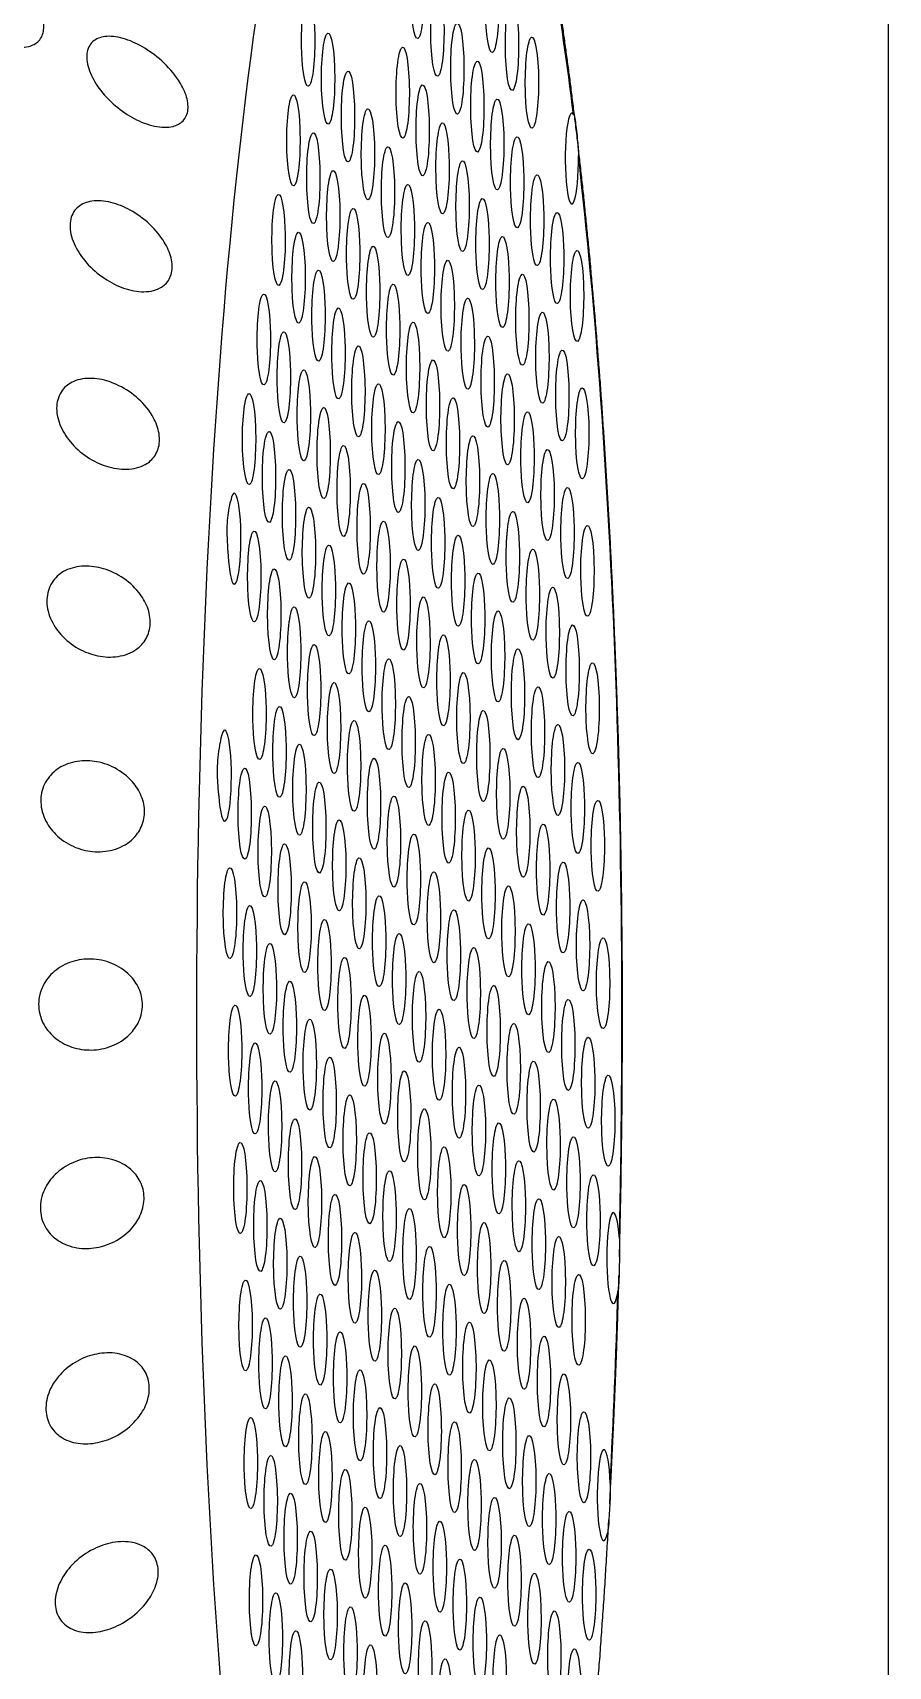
# Model space of a CAD drawing. Extents: x 527 to 611, y 788 to 934.
# Drawn here: x 553.108 to 553.963, y 844.596 to 846.23 of the extents above; entities that cross this region are included whole.
import ezdxf

# ---------------------------------------------------------------- set-up
doc = ezdxf.new("R2010")
doc.units = 0
doc.header["$MEASUREMENT"] = 0
doc.layers.add('1', color=4, linetype='Continuous')
doc.layers.add('DIM', color=3, linetype='Continuous')

# ---------------------------------------------------------------- blocks, each defined once
blk = doc.blocks.new('SUCTION')
at = {"layer": '1'}
blk.add_ellipse((-0.4641, 0.0518), major_axis=(-0.022, 1.427), ratio=0.145722, start_param=2.994561, end_param=6.430217, dxfattribs=at)
at = {"layer": '1', "color": 3}
for centre, major_axis, start_param, end_param in [((-0.5152, 0.7383), (0.0007, -0.0455), 0.253665, 6.53685), ((-0.6443, 0.7265), (0.0007, -0.0455), 0.253665, 6.53685), ((-0.4404, 0.7255), (0.0007, -0.0455), 0.253665, 6.53685), ((-0.5695, 0.7136), (0.0007, -0.0455), 0.253665, 6.53685), ((-0.3656, 0.7126), (0.0007, -0.0455), 0.253665, 6.53685), ((-0.6237, 0.6889), (0.0007, -0.0455), 0.253665, 6.53685), ((-0.4947, 0.7008), (0.0007, -0.0455), 0.253665, 6.53685), ((-0.4199, 0.6879), (0.0007, -0.0455), 0.253665, 6.53685), ((-0.549, 0.6761), (0.0007, -0.0455), 0.253665, 6.53685), ((-0.3451, 0.6751), (0.0007, -0.0455), 0.253665, 6.53685), ((-0.4742, 0.6632), (0.0007, -0.0455), 0.253665, 6.53685), ((-0.6032, 0.6514), (0.0007, -0.0455), 0.253665, 6.53685), ((-0.5284, 0.6385), (0.0007, -0.0455), 0.253665, 6.53685), ((-0.3994, 0.6504), (0.0007, -0.0455), 0.253665, 6.53685), ((-0.3246, 0.6375), (0.0007, -0.0455), 0.253665, 6.53685), ((-0.6575, 0.6267), (0.0007, -0.0455), 0.253665, 6.53685), ((-0.4536, 0.6257), (0.0007, -0.0455), 0.253665, 6.53685), ((-0.5827, 0.6138), (0.0007, -0.0455), 0.253665, 6.53685), ((-0.3789, 0.6128), (0.0007, -0.0455), 0.253665, 6.53685), ((-0.637, 0.5891), (0.0007, -0.0455), 0.253665, 6.53685), ((-0.5079, 0.601), (0.0007, -0.0455), 0.253665, 6.53685), ((-0.4331, 0.5881), (0.0007, -0.0455), 0.253665, 6.53685), ((-0.5622, 0.5763), (0.0007, -0.0455), 0.253665, 6.53685), ((-0.3583, 0.5753), (0.0007, -0.0455), 0.253665, 6.53685), ((-0.4874, 0.5634), (0.0007, -0.0455), 0.253665, 6.53685), ((-0.6164, 0.5516), (0.0007, -0.0455), 0.253665, 6.53685), ((-0.5416, 0.5387), (0.0007, -0.0455), 0.253665, 6.53685), ((-0.4126, 0.5506), (0.0007, -0.0455), 0.253665, 6.53685), ((-0.6707, 0.5269), (0.0007, -0.0455), 4.977964, 10.008312), ((-0.4669, 0.5259), (0.0007, -0.0455), 0.253665, 6.53685), ((-0.3378, 0.5377), (0.0007, -0.0455), 0.253665, 6.53685), ((-0.5959, 0.514), (0.0007, -0.0455), 0.253665, 6.53685), ((-0.3921, 0.513), (0.0007, -0.0455), 0.253665, 6.53685), ((-0.6502, 0.4893), (0.0007, -0.0455), 0.253665, 6.53685), ((-0.5211, 0.5012), (0.0007, -0.0455), 0.253665, 6.53685), ((-0.3173, 0.5002), (0.0007, -0.0455), 0.253665, 6.53685), ((-0.5754, 0.4765), (0.0007, -0.0455), 0.253665, 6.53685), ((-0.4463, 0.4883), (0.0007, -0.0455), 0.253665, 6.53685), ((-0.3715, 0.4755), (0.0007, -0.0455), 0.253665, 6.53685), ((-0.4786, 0.0515), (-0.0215, 1.3915), 1.229121, 1.372604), ((-0.5006, 0.4636), (0.0007, -0.0455), 0.253665, 6.53685), ((-0.6296, 0.4518), (0.0007, -0.0455), 0.253665, 6.53685), ((-0.4258, 0.4508), (0.0007, -0.0455), 0.253665, 6.53685), ((-0.5549, 0.4389), (0.0007, -0.0455), 0.253665, 6.53685), ((-0.4801, 0.4261), (0.0007, -0.0455), 0.253665, 6.53685), ((-0.351, 0.4379), (0.0007, -0.0455), 0.253665, 6.53685), ((-0.6091, 0.4142), (0.0007, -0.0455), 0.253665, 6.53685), ((-0.4053, 0.4132), (0.0007, -0.0455), 0.253665, 6.53685), ((-0.5343, 0.4014), (0.0007, -0.0455), 0.253665, 6.53685), ((-0.3305, 0.4003), (0.0007, -0.0455), 0.253665, 6.53685), ((-0.5886, 0.3767), (0.0007, -0.0455), 0.253665, 6.53685), ((-0.4595, 0.3885), (0.0007, -0.0455), 0.253665, 6.53685), ((-0.3848, 0.3757), (0.0007, -0.0455), 0.253665, 6.53685), ((-0.5138, 0.3638), (0.0007, -0.0455), 0.253665, 6.53685), ((-0.31, 0.3628), (0.0007, -0.0455), 0.253665, 6.53685), ((-0.6428, 0.352), (0.0007, -0.0455), 0.253665, 6.53685), ((-0.439, 0.351), (0.0007, -0.0455), 0.253665, 6.53685), ((-0.5681, 0.3391), (0.0007, -0.0455), 0.253665, 6.53685), ((-0.4933, 0.3263), (0.0007, -0.0455), 0.253665, 6.53685), ((-0.3642, 0.3381), (0.0007, -0.0455), 0.253665, 6.53685), ((-0.6223, 0.3144), (0.0007, -0.0455), 0.253665, 6.53685), ((-0.4185, 0.3134), (0.0007, -0.0455), 0.253665, 6.53685), ((-0.5475, 0.3016), (0.0007, -0.0455), 0.253665, 6.53685), ((-0.3437, 0.3005), (0.0007, -0.0455), 0.253665, 6.53685), ((-0.6766, 0.2897), (0.0007, -0.0455), 5.159783, 10.190131), ((-0.6018, 0.2769), (0.0007, -0.0455), 0.253665, 6.53685), ((-0.4727, 0.2887), (0.0007, -0.0455), 0.253665, 6.53685), ((-0.527, 0.264), (0.0007, -0.0455), 0.253665, 6.53685), ((-0.398, 0.2758), (0.0007, -0.0455), 0.253665, 6.53685), ((-0.3232, 0.263), (0.0007, -0.0455), 0.253665, 6.53685), ((-0.6561, 0.2522), (0.0007, -0.0455), 0.253665, 6.53685), ((-0.4522, 0.2512), (0.0007, -0.0455), 0.253665, 6.53685), ((-0.5813, 0.2393), (0.0007, -0.0455), 0.253665, 6.53685), ((-0.3774, 0.2383), (0.0007, -0.0455), 0.253665, 6.53685), ((-0.4786, 0.0515), (-0.0215, 1.3915), 1.410939, 2.237983), ((-0.6355, 0.2146), (0.0007, -0.0455), 0.253665, 6.53685), ((-0.5065, 0.2265), (0.0007, -0.0455), 0.253665, 6.53685), ((-0.4317, 0.2136), (0.0007, -0.0455), 0.253665, 6.53685), ((-0.3026, 0.2254), (0.0007, -0.0455), 0.253665, 6.53685), ((-0.5607, 0.2018), (0.0007, -0.0455), 0.253665, 6.53685), ((-0.3569, 0.2007), (0.0007, -0.0455), 0.253665, 6.53685), ((-0.486, 0.1889), (0.0007, -0.0455), 0.253665, 6.53685), ((-0.615, 0.1771), (0.0007, -0.0455), 0.253665, 6.53685), ((-0.5402, 0.1642), (0.0007, -0.0455), 0.253665, 6.53685), ((-0.4112, 0.176), (0.0007, -0.0455), 0.253665, 6.53685), ((-0.3364, 0.1632), (0.0007, -0.0455), 0.253665, 6.53685), ((-0.6693, 0.1524), (0.0007, -0.0455), 0.253665, 6.53685), ((-0.4654, 0.1513), (0.0007, -0.0455), 0.253665, 6.53685), ((-0.5945, 0.1395), (0.0007, -0.0455), 0.253665, 6.53685), ((-0.3906, 0.1385), (0.0007, -0.0455), 0.253665, 6.53685), ((-0.6487, 0.1148), (0.0007, -0.0455), 0.253665, 6.53685), ((-0.5197, 0.1267), (0.0007, -0.0455), 0.253665, 6.53685), ((-0.4449, 0.1138), (0.0007, -0.0455), 0.253665, 6.53685), ((-0.3159, 0.1256), (0.0007, -0.0455), 0.253665, 6.53685), ((-0.574, 0.102), (0.0007, -0.0455), 0.253665, 6.53685), ((-0.3701, 0.1009), (0.0007, -0.0455), 0.253665, 6.53685), ((-0.4992, 0.0891), (0.0007, -0.0455), 0.253665, 6.53685), ((-0.2953, 0.0881), (0.0007, -0.0455), 0.253665, 6.53685), ((-0.6282, 0.0773), (0.0007, -0.0455), 0.253665, 6.53685), ((-0.5534, 0.0644), (0.0007, -0.0455), 0.253665, 6.53685), ((-0.4244, 0.0762), (0.0007, -0.0455), 0.253665, 6.53685), ((-0.4786, 0.0515), (0.0007, -0.0455), 0.253665, 6.53685), ((-0.3496, 0.0634), (0.0007, -0.0455), 0.253665, 6.53685), ((-0.6077, 0.0397), (0.0007, -0.0455), 0.253665, 6.53685), ((-0.4039, 0.0387), (0.0007, -0.0455), 0.253665, 6.53685), ((-0.662, 0.015), (0.0007, -0.0455), 0.253665, 6.53685), ((-0.5329, 0.0268), (0.0007, -0.0455), 0.253665, 6.53685), ((-0.3291, 0.0258), (0.0007, -0.0455), 0.253665, 6.53685), ((-0.5872, 0.0022), (0.0007, -0.0455), 0.253665, 6.53685), ((-0.4581, 0.014), (0.0007, -0.0455), 0.253665, 6.53685), ((-0.3833, 0.0011), (0.0007, -0.0455), 0.253665, 6.53685), ((-0.5124, -0.0107), (0.0007, -0.0455), 0.253665, 6.53685), ((-0.3085, -0.0117), (0.0007, -0.0455), 0.253665, 6.53685), ((-0.6414, -0.0225), (0.0007, -0.0455), 0.253665, 6.53685), ((-0.4376, -0.0236), (0.0007, -0.0455), 0.253665, 6.53685), ((-0.5666, -0.0354), (0.0007, -0.0455), 0.253665, 6.53685), ((-0.4919, -0.0483), (0.0007, -0.0455), 0.253665, 6.53685), ((-0.3628, -0.0364), (0.0007, -0.0455), 0.253665, 6.53685), ((-0.288, -0.0493), (0.0007, -0.0455), 0.253665, 6.53685), ((-0.6209, -0.0601), (0.0007, -0.0455), 0.253665, 6.53685), ((-0.4171, -0.0611), (0.0007, -0.0455), 0.253665, 6.53685), ((-0.5461, -0.073), (0.0007, -0.0455), 0.253665, 6.53685), ((-0.3423, -0.074), (0.0007, -0.0455), 0.253665, 6.53685), ((-0.6004, -0.0977), (0.0007, -0.0455), 0.253665, 6.53685), ((-0.4713, -0.0858), (0.0007, -0.0455), 0.253665, 6.53685), ((-0.3965, -0.0987), (0.0007, -0.0455), 0.253665, 6.53685), ((-0.5256, -0.1105), (0.0007, -0.0455), 0.253665, 6.53685), ((-0.3218, -0.1115), (0.0007, -0.0455), 0.253665, 6.53685), ((-0.6546, -0.1223), (0.0007, -0.0455), 0.253665, 6.53685), ((-0.4508, -0.1234), (0.0007, -0.0455), 0.253665, 6.53685), ((-0.5799, -0.1352), (0.0007, -0.0455), 0.253665, 6.53685), ((-0.5051, -0.1481), (0.0007, -0.0455), 0.253665, 6.53685), ((-0.376, -0.1362), (0.0007, -0.0455), 0.253665, 6.53685), ((-0.6341, -0.1599), (0.0007, -0.0455), 0.253665, 6.53685), ((-0.4303, -0.1609), (0.0007, -0.0455), 0.253665, 6.53685), ((-0.3012, -0.1491), (0.0007, -0.0455), 0.253665, 6.53685), ((-0.5593, -0.1728), (0.0007, -0.0455), 0.253665, 6.53685), ((-0.3555, -0.1738), (0.0007, -0.0455), 0.253665, 6.53685), ((-0.4845, -0.1856), (0.0007, -0.0455), 0.253665, 6.53685), ((-0.2807, -0.1866), (0.0007, -0.0455), 2.01819, 7.048538), ((-0.6136, -0.1975), (0.0007, -0.0455), 0.253665, 6.53685), ((-0.5388, -0.2103), (0.0007, -0.0455), 0.253665, 6.53685), ((-0.4098, -0.1985), (0.0007, -0.0455), 0.253665, 6.53685), ((-0.335, -0.2113), (0.0007, -0.0455), 0.253665, 6.53685), ((-0.464, -0.2232), (0.0007, -0.0455), 0.253665, 6.53685), ((-0.5931, -0.235), (0.0007, -0.0455), 0.253665, 6.53685), ((-0.3892, -0.236), (0.0007, -0.0455), 0.253665, 6.53685), ((-0.6473, -0.2597), (0.0007, -0.0455), 0.253665, 6.53685), ((-0.5183, -0.2479), (0.0007, -0.0455), 0.253665, 6.53685), ((-0.4435, -0.2607), (0.0007, -0.0455), 0.253665, 6.53685), ((-0.3144, -0.2489), (0.0007, -0.0455), 0.253665, 6.53685), ((-0.5725, -0.2726), (0.0007, -0.0455), 0.253665, 6.53685), ((-0.3687, -0.2736), (0.0007, -0.0455), 0.253665, 6.53685), ((-0.4978, -0.2854), (0.0007, -0.0455), 0.253665, 6.53685), ((-0.6268, -0.2973), (0.0007, -0.0455), 0.253665, 6.53685), ((-0.552, -0.3101), (0.0007, -0.0455), 0.253665, 6.53685), ((-0.423, -0.2983), (0.0007, -0.0455), 0.253665, 6.53685), ((-0.3482, -0.3111), (0.0007, -0.0455), 0.253665, 6.53685), ((-0.4772, -0.323), (0.0007, -0.0455), 0.253665, 6.53685), ((-0.6063, -0.3348), (0.0007, -0.0455), 0.253665, 6.53685), ((-0.4024, -0.3358), (0.0007, -0.0455), 0.253665, 6.53685), ((-0.5315, -0.3477), (0.0007, -0.0455), 0.253665, 6.53685), ((-0.4567, -0.3605), (0.0007, -0.0455), 0.253665, 6.53685), ((-0.3277, -0.3487), (0.0007, -0.0455), 0.253665, 6.53685), ((-0.5858, -0.3724), (0.0007, -0.0455), 0.253665, 6.53685), ((-0.3819, -0.3734), (0.0007, -0.0455), 0.253665, 6.53685), ((-0.511, -0.3852), (0.0007, -0.0455), 0.253665, 6.53685), ((-0.3071, -0.3863), (0.0007, -0.0455), 0.253665, 6.53685), ((-0.64, -0.3971), (0.0007, -0.0455), 0.253665, 6.53685), ((-0.4362, -0.3981), (0.0007, -0.0455), 0.253665, 6.53685), ((-0.5652, -0.4099), (0.0007, -0.0455), 0.253665, 6.53685), ((-0.4904, -0.4228), (0.0007, -0.0455), 0.253665, 6.53685), ((-0.3614, -0.4109), (0.0007, -0.0455), 0.253665, 6.53685), ((-0.6195, -0.4346), (0.0007, -0.0455), 0.253665, 6.53685), ((-0.4157, -0.4356), (0.0007, -0.0455), 0.253665, 6.53685), ((-0.2866, -0.4238), (0.0007, -0.0455), 1.836372, 6.86672), ((-0.5447, -0.4475), (0.0007, -0.0455), 0.253665, 6.53685), ((-0.3409, -0.4485), (0.0007, -0.0455), 0.253665, 6.53685), ((-0.599, -0.4722), (0.0007, -0.0455), 0.253665, 6.53685), ((-0.4699, -0.4603), (0.0007, -0.0455), 0.253665, 6.53685), ((-0.3951, -0.4732), (0.0007, -0.0455), 0.253665, 6.53685), ((-0.5242, -0.485), (0.0007, -0.0455), 0.253665, 6.53685), ((-0.3203, -0.4861), (0.0007, -0.0455), 0.253665, 6.53685), ((-0.4494, -0.4979), (0.0007, -0.0455), 0.253665, 6.53685), ((-0.5784, -0.5097), (0.0007, -0.0455), 0.253665, 6.53685), ((-0.5037, -0.5226), (0.0007, -0.0455), 0.253665, 6.53685), ((-0.3746, -0.5108), (0.0007, -0.0455), 0.253665, 6.53685), ((-0.2998, -0.5236), (0.0007, -0.0455), 0.253665, 6.53685), ((-0.6327, -0.5344), (0.0007, -0.0455), 0.253665, 6.53685), ((-0.4289, -0.5355), (0.0007, -0.0455), 0.253665, 6.53685), ((-0.5579, -0.5473), (0.0007, -0.0455), 0.253665, 6.53685), ((-0.3541, -0.5483), (0.0007, -0.0455), 0.253665, 6.53685), ((-0.6122, -0.572), (0.0007, -0.0455), 0.253665, 6.53685), ((-0.4831, -0.5601), (0.0007, -0.0455), 0.253665, 6.53685), ((-0.4083, -0.573), (0.0007, -0.0455), 0.253665, 6.53685), ((-0.5374, -0.5848), (0.0007, -0.0455), 0.253665, 6.53685), ((-0.3336, -0.5859), (0.0007, -0.0455), 0.253665, 6.53685), ((-0.4626, -0.5977), (0.0007, -0.0455), 0.253665, 6.53685), ((-0.5917, -0.6095), (0.0007, -0.0455), 0.253665, 6.53685), ((-0.3878, -0.6106), (0.0007, -0.0455), 0.253665, 6.53685), ((-0.5169, -0.6224), (0.0007, -0.0455), 0.253665, 6.53685), ((-0.4421, -0.6353), (0.0007, -0.0455), 0.253665, 6.53685), ((-0.313, -0.6234), (0.0007, -0.0455), 0.253665, 6.53685), ((-0.5711, -0.6471), (0.0007, -0.0455), 0.253665, 6.53685), ((-0.3673, -0.6481), (0.0007, -0.0455), 0.253665, 6.53685), ((-0.4963, -0.66), (0.0007, -0.0455), 0.253665, 6.53685), ((-0.6254, -0.6718), (0.0007, -0.0455), 0.253665, 6.53685), ((-0.5506, -0.6846), (0.0007, -0.0455), 0.253665, 6.53685), ((-0.4216, -0.6728), (0.0007, -0.0455), 0.253665, 6.53685), ((-0.3468, -0.6857), (0.0007, -0.0455), 0.253665, 6.53685), ((-0.4758, -0.6975), (0.0007, -0.0455), 0.253665, 6.53685), ((-0.6049, -0.7093), (0.0007, -0.0455), 0.253665, 6.53685), ((-0.401, -0.7104), (0.0007, -0.0455), 0.253665, 6.53685), ((-0.5301, -0.7222), (0.0007, -0.0455), 0.253665, 6.53685), ((-0.4553, -0.7351), (0.0007, -0.0455), 0.253665, 6.53685), ((-0.3262, -0.7232), (0.0007, -0.0455), 0.253665, 6.53685), ((-0.5843, -0.7469), (0.0007, -0.0455), 0.253665, 6.53685), ((-0.3805, -0.7479), (0.0007, -0.0455), 0.253665, 6.53685), ((-0.5096, -0.7598), (0.0007, -0.0455), 0.253665, 6.53685), ((-0.5638, -0.7845), (0.0007, -0.0455), 0.253665, 6.53685), ((-0.4348, -0.7726), (0.0007, -0.0455), 0.253665, 6.53685), ((-0.36, -0.7855), (0.0007, -0.0455), 0.253665, 6.53685), ((-0.489, -0.7973), (0.0007, -0.0455), 0.253665, 6.53685), ((-0.6181, -0.8091), (0.0007, -0.0455), 6.025162, 11.05551), ((-0.4142, -0.8102), (0.0007, -0.0455), 0.253665, 6.53685), ((-0.5433, -0.822), (0.0007, -0.0455), 0.253665, 6.53685), ((-0.3395, -0.823), (0.0007, -0.0455), 0.253665, 6.53685), ((-0.4685, -0.8349), (0.0007, -0.0455), 0.253665, 6.53685), ((-0.3937, -0.8477), (0.0007, -0.0455), 0.253665, 6.53685), ((-0.5228, -0.8596), (0.0007, -0.0455), 0.253665, 6.53685), ((-0.448, -0.8724), (0.0007, -0.0455), 0.253665, 6.53685), ((-0.577, -0.8843), (0.0007, -0.0455), 0.253665, 6.53685), ((-0.5022, -0.8971), (0.0007, -0.0455), 0.253665, 6.53685), ((-0.3732, -0.8853), (0.0007, -0.0455), 0.253665, 6.53685), ((-0.4786, 0.0515), (-0.0215, 1.3915), 2.276318, 2.419801), ((-0.5565, -0.9218), (0.0007, -0.0455), 0.253665, 6.53685), ((-0.3527, -0.9228), (0.0007, -0.0455), 0.253665, 6.53685), ((-0.4817, -0.9347), (0.0007, -0.0455), 0.253665, 6.53685), ((-0.536, -0.9594), (0.0007, -0.0455), 0.253665, 6.53685), ((-0.4612, -0.9722), (0.0007, -0.0455), 0.253665, 6.53685)]:
    blk.add_ellipse(centre, major_axis=major_axis, ratio=0.145722, start_param=start_param, end_param=end_param, dxfattribs=at)
at = {"layer": '1'}
for points in [[(-0.5163, 1.4629), (-0.5315, 1.4441), (-0.5446, 1.4227), (-0.5564, 1.3987), (-0.5673, 1.3717), (-0.5776, 1.3416), (-0.5874, 1.3084), (-0.5967, 1.272), (-0.6056, 1.2324), (-0.6141, 1.1898), (-0.6221, 1.1442), (-0.6297, 1.0957), (-0.6368, 1.0443), (-0.6435, 0.9903), (-0.6497, 0.9337), (-0.6554, 0.8747), (-0.6606, 0.8135), (-0.6653, 0.7502), (-0.6695, 0.685), (-0.6731, 0.6181), (-0.6762, 0.5496)], [(-0.6767, 0.5355), (-0.6783, 0.4907), (-0.6797, 0.4454), (-0.6809, 0.3996), (-0.6818, 0.3534), (-0.6824, 0.3069)], [(-0.6826, 0.2881), (-0.6831, 0.2145), (-0.6829, 0.1403), (-0.6822, 0.066), (-0.6809, -0.0084), (-0.679, -0.0826), (-0.6766, -0.1565), (-0.6736, -0.2298), (-0.67, -0.3023), (-0.6659, -0.3738), (-0.6613, -0.4441), (-0.6561, -0.513), (-0.6505, -0.5804), (-0.6443, -0.646), (-0.6377, -0.7097), (-0.6306, -0.7713), (-0.6231, -0.8306), (-0.6151, -0.8875), (-0.6068, -0.9418), (-0.598, -0.9934), (-0.5889, -1.0422), (-0.5794, -1.088), (-0.5696, -1.1307), (-0.5595, -1.1704), (-0.549, -1.2068), (-0.5381, -1.24), (-0.5268, -1.27), (-0.515, -1.2969), (-0.5024, -1.3208), (-0.4886, -1.3418), (-0.4728, -1.3603)]]:
    blk.add_open_spline(points, degree=1, dxfattribs=at)
at = {"layer": '1', "color": 3}
for points, knots in [([(-0.1792, 0.6681), (-0.1731, 0.6704), (-0.1663, 0.672), (-0.1532, 0.6725), (-0.1469, 0.6715), (-0.1371, 0.6673), (-0.1329, 0.6642), (-0.1281, 0.6579), (-0.1268, 0.6555), (-0.1249, 0.6502), (-0.1243, 0.6474), (-0.1239, 0.6414), (-0.124, 0.6383), (-0.1251, 0.632), (-0.126, 0.6288), (-0.1295, 0.6195), (-0.1331, 0.6136), (-0.1418, 0.6028), (-0.1476, 0.5975), (-0.1601, 0.589), (-0.1668, 0.5859), (-0.1794, 0.5818), (-0.1865, 0.5806), (-0.2001, 0.581), (-0.2066, 0.5826), (-0.2156, 0.5878), (-0.2192, 0.5908), (-0.2244, 0.5987), (-0.226, 0.6035), (-0.2268, 0.6138), (-0.2259, 0.6195), (-0.2221, 0.6304), (-0.2192, 0.6357), (-0.2113, 0.6466), (-0.2054, 0.6525), (-0.1926, 0.6621), (-0.1857, 0.6657), (-0.1792, 0.6681)], [0, 0, 0, 0, 0.023389, 0.023389, 0.0467779, 0.0467779, 0.0659746, 0.0659746, 0.0755729, 0.0755729, 0.0851712, 0.0851712, 0.0947696, 0.0947696, 0.1043679, 0.1043679, 0.1235645, 0.1235645, 0.1469535, 0.1469535, 0.1703425, 0.1703425, 0.1947513, 0.1947513, 0.2191601, 0.2191601, 0.2357472, 0.2357472, 0.2523342, 0.2523342, 0.2689213, 0.2689213, 0.2855084, 0.2855084, 0.3099172, 0.3099172, 0.334326, 0.334326, 0.334326, 0.334326]), ([(-0.6769, 0.5149), (-0.677, 0.5166), (-0.677, 0.5185), (-0.6771, 0.5248), (-0.677, 0.5294), (-0.6766, 0.5377), (-0.6765, 0.5414), (-0.6762, 0.5485), (-0.6761, 0.5519), (-0.6757, 0.5588), (-0.6755, 0.5621), (-0.6749, 0.5648)], [-0.10333581, -0.10333581, -0.10333581, -0.10333581, -0.09774084, -0.09774084, -0.08402044, -0.08402044, -0.07264257, -0.07264257, -0.06085918, -0.06085918, -0.04630941, -0.04630941, -0.04630941, -0.04630941]), ([(-0.1664, 0.4815), (-0.1602, 0.4832), (-0.1534, 0.4839), (-0.1403, 0.4829), (-0.134, 0.4811), (-0.1244, 0.4755), (-0.1201, 0.4718), (-0.1155, 0.4646), (-0.1143, 0.4619), (-0.1125, 0.4562), (-0.1119, 0.4532), (-0.1116, 0.447), (-0.1118, 0.4438), (-0.1129, 0.4374), (-0.1139, 0.4342), (-0.1176, 0.425), (-0.1214, 0.4194), (-0.1302, 0.4093), (-0.1361, 0.4045), (-0.1488, 0.3973), (-0.1555, 0.3949), (-0.1683, 0.3922), (-0.1754, 0.3918), (-0.1889, 0.3939), (-0.1954, 0.3963), (-0.2044, 0.4028), (-0.2078, 0.4063), (-0.2129, 0.4151), (-0.2144, 0.4203), (-0.215, 0.431), (-0.2141, 0.4368), (-0.2101, 0.4477), (-0.207, 0.4528), (-0.199, 0.4632), (-0.1929, 0.4686), (-0.1799, 0.4769), (-0.1729, 0.4798), (-0.1664, 0.4815)], [0, 0, 0, 0, 0.023389, 0.023389, 0.0467779, 0.0467779, 0.0659746, 0.0659746, 0.0755729, 0.0755729, 0.0851712, 0.0851712, 0.0947696, 0.0947696, 0.1043679, 0.1043679, 0.1235645, 0.1235645, 0.1469535, 0.1469535, 0.1703425, 0.1703425, 0.1947513, 0.1947513, 0.2191601, 0.2191601, 0.2357472, 0.2357472, 0.2523342, 0.2523342, 0.2689213, 0.2689213, 0.2855084, 0.2855084, 0.3099172, 0.3099172, 0.334326, 0.334326, 0.334326, 0.334326]), ([(-0.6823, 0.27), (-0.6823, 0.271), (-0.6824, 0.2721), (-0.6827, 0.2777), (-0.6827, 0.2824), (-0.6826, 0.2913), (-0.6826, 0.2953), (-0.6825, 0.3033), (-0.6825, 0.3072), (-0.6823, 0.3151), (-0.6821, 0.3191), (-0.6817, 0.3225)], [-0.10333223, -0.10333223, -0.10333223, -0.10333223, -0.09981809, -0.09981809, -0.08531374, -0.08531374, -0.07331614, -0.07331614, -0.06095866, -0.06095866, -0.0463084, -0.0463084, -0.0463084, -0.0463084]), ([(-0.1572, 0.2876), (-0.1509, 0.2886), (-0.1441, 0.2885), (-0.131, 0.2859), (-0.1248, 0.2833), (-0.1152, 0.2764), (-0.111, 0.2721), (-0.1066, 0.2643), (-0.1053, 0.2614), (-0.1036, 0.2554), (-0.1032, 0.2522), (-0.1029, 0.2459), (-0.1032, 0.2426), (-0.1045, 0.2363), (-0.1055, 0.2331), (-0.1094, 0.2242), (-0.1133, 0.2189), (-0.1223, 0.2097), (-0.1283, 0.2056), (-0.1411, 0.1997), (-0.1479, 0.198), (-0.1607, 0.1968), (-0.1678, 0.1972), (-0.1814, 0.2009), (-0.1878, 0.2042), (-0.1966, 0.2117), (-0.2, 0.2158), (-0.2049, 0.2253), (-0.2064, 0.2308), (-0.2067, 0.2418), (-0.2057, 0.2476), (-0.2015, 0.2582), (-0.1983, 0.2631), (-0.1901, 0.2727), (-0.1839, 0.2775), (-0.1707, 0.2845), (-0.1637, 0.2867), (-0.1572, 0.2876)], [0, 0, 0, 0, 0.023389, 0.023389, 0.0467779, 0.0467779, 0.0659746, 0.0659746, 0.0755729, 0.0755729, 0.0851712, 0.0851712, 0.0947696, 0.0947696, 0.1043679, 0.1043679, 0.1235645, 0.1235645, 0.1469535, 0.1469535, 0.1703425, 0.1703425, 0.1947513, 0.1947513, 0.2191601, 0.2191601, 0.2357472, 0.2357472, 0.2523342, 0.2523342, 0.2689213, 0.2689213, 0.2855084, 0.2855084, 0.3099172, 0.3099172, 0.334326, 0.334326, 0.334326, 0.334326]), ([(-0.1516, 0.0897), (-0.1453, 0.0899), (-0.1385, 0.0891), (-0.1255, 0.085), (-0.1192, 0.0816), (-0.1098, 0.0736), (-0.1057, 0.0688), (-0.1014, 0.0604), (-0.1002, 0.0573), (-0.0987, 0.0511), (-0.0982, 0.0479), (-0.0981, 0.0415), (-0.0985, 0.0383), (-0.0999, 0.032), (-0.101, 0.029), (-0.105, 0.0204), (-0.109, 0.0156), (-0.1182, 0.0074), (-0.1243, 0.004), (-0.1372, -0.0004), (-0.144, -0.0013), (-0.1569, -0.0011), (-0.164, 0.0001), (-0.1774, 0.0054), (-0.1838, 0.0094), (-0.1925, 0.018), (-0.1958, 0.0225), (-0.2006, 0.0326), (-0.2019, 0.0383), (-0.202, 0.0493), (-0.2009, 0.0551), (-0.1965, 0.0653), (-0.1932, 0.0698), (-0.1848, 0.0785), (-0.1785, 0.0826), (-0.1652, 0.0881), (-0.1581, 0.0895), (-0.1516, 0.0897)], [0, 0, 0, 0, 0.023389, 0.023389, 0.0467779, 0.0467779, 0.0659746, 0.0659746, 0.0755729, 0.0755729, 0.0851712, 0.0851712, 0.0947696, 0.0947696, 0.1043679, 0.1043679, 0.1235645, 0.1235645, 0.1469535, 0.1469535, 0.1703425, 0.1703425, 0.1947513, 0.1947513, 0.2191601, 0.2191601, 0.2357472, 0.2357472, 0.2523342, 0.2523342, 0.2689213, 0.2689213, 0.2855084, 0.2855084, 0.3099172, 0.3099172, 0.334326, 0.334326, 0.334326, 0.334326]), ([(-0.1498, -0.1088), (-0.1435, -0.1093), (-0.1367, -0.1109), (-0.1238, -0.1165), (-0.1176, -0.1206), (-0.1083, -0.1296), (-0.1043, -0.1348), (-0.1001, -0.1437), (-0.099, -0.1468), (-0.0976, -0.1532), (-0.0972, -0.1564), (-0.0973, -0.1627), (-0.0976, -0.1659), (-0.0992, -0.1719), (-0.1003, -0.1748), (-0.1046, -0.1827), (-0.1086, -0.1871), (-0.118, -0.1941), (-0.1241, -0.1968), (-0.1372, -0.1996), (-0.144, -0.1998), (-0.1568, -0.1981), (-0.1639, -0.196), (-0.1773, -0.1893), (-0.1836, -0.1846), (-0.1921, -0.1751), (-0.1953, -0.1703), (-0.1999, -0.1598), (-0.2011, -0.154), (-0.201, -0.1431), (-0.1998, -0.1376), (-0.1951, -0.128), (-0.1918, -0.1238), (-0.1832, -0.1161), (-0.1769, -0.1128), (-0.1635, -0.1089), (-0.1564, -0.1083), (-0.1498, -0.1088)], [0, 0, 0, 0, 0.023389, 0.023389, 0.0467779, 0.0467779, 0.0659746, 0.0659746, 0.0755729, 0.0755729, 0.0851712, 0.0851712, 0.0947696, 0.0947696, 0.1043679, 0.1043679, 0.1235645, 0.1235645, 0.1469535, 0.1469535, 0.1703425, 0.1703425, 0.1947513, 0.1947513, 0.2191601, 0.2191601, 0.2357472, 0.2357472, 0.2523342, 0.2523342, 0.2689213, 0.2689213, 0.2855084, 0.2855084, 0.3099172, 0.3099172, 0.334326, 0.334326, 0.334326, 0.334326]), ([(-0.275, -0.1669), (-0.2749, -0.1679), (-0.2749, -0.169), (-0.2743, -0.1746), (-0.2739, -0.1793), (-0.2734, -0.1882), (-0.2733, -0.1922), (-0.2735, -0.2002), (-0.2737, -0.2041), (-0.2746, -0.2121), (-0.2752, -0.216), (-0.2756, -0.2194)], [-0.10333223, -0.10333223, -0.10333223, -0.10333223, -0.09981809, -0.09981809, -0.08531374, -0.08531374, -0.07331614, -0.07331614, -0.06095866, -0.06095866, -0.0463084, -0.0463084, -0.0463084, -0.0463084]), ([(-0.1518, -0.3046), (-0.1455, -0.3058), (-0.1388, -0.3081), (-0.1259, -0.3151), (-0.1198, -0.3198), (-0.1107, -0.3297), (-0.1068, -0.3352), (-0.1028, -0.3443), (-0.1018, -0.3475), (-0.1004, -0.3539), (-0.1001, -0.3571), (-0.1003, -0.3632), (-0.1007, -0.3662), (-0.1024, -0.3719), (-0.1036, -0.3746), (-0.108, -0.3818), (-0.1121, -0.3856), (-0.1216, -0.3913), (-0.1278, -0.3932), (-0.1409, -0.3945), (-0.1477, -0.3938), (-0.1605, -0.3907), (-0.1676, -0.3879), (-0.1808, -0.3798), (-0.187, -0.3746), (-0.1954, -0.3644), (-0.1986, -0.3593), (-0.2029, -0.3486), (-0.204, -0.3428), (-0.2037, -0.3321), (-0.2023, -0.3269), (-0.1975, -0.3181), (-0.1941, -0.3144), (-0.1854, -0.3079), (-0.179, -0.3054), (-0.1655, -0.3031), (-0.1584, -0.3033), (-0.1518, -0.3046)], [0, 0, 0, 0, 0.023389, 0.023389, 0.0467779, 0.0467779, 0.0659746, 0.0659746, 0.0755729, 0.0755729, 0.0851712, 0.0851712, 0.0947696, 0.0947696, 0.1043679, 0.1043679, 0.1235645, 0.1235645, 0.1469535, 0.1469535, 0.1703425, 0.1703425, 0.1947513, 0.1947513, 0.2191601, 0.2191601, 0.2357472, 0.2357472, 0.2523342, 0.2523342, 0.2689213, 0.2689213, 0.2855084, 0.2855084, 0.3099172, 0.3099172, 0.334326, 0.334326, 0.334326, 0.334326]), ([(-0.2804, -0.4118), (-0.2803, -0.4136), (-0.2802, -0.4154), (-0.2798, -0.4217), (-0.2795, -0.4263), (-0.2793, -0.4346), (-0.2794, -0.4383), (-0.2798, -0.4454), (-0.2801, -0.4488), (-0.2811, -0.4557), (-0.2818, -0.459), (-0.2824, -0.4617)], [-0.10333581, -0.10333581, -0.10333581, -0.10333581, -0.09774084, -0.09774084, -0.08402044, -0.08402044, -0.07264257, -0.07264257, -0.06085918, -0.06085918, -0.04630941, -0.04630941, -0.04630941, -0.04630941]), ([(-0.1576, -0.4942), (-0.1514, -0.4961), (-0.1446, -0.4992), (-0.1319, -0.5074), (-0.1259, -0.5126), (-0.117, -0.5231), (-0.1132, -0.5289), (-0.1093, -0.5382), (-0.1084, -0.5413), (-0.1071, -0.5476), (-0.1069, -0.5507), (-0.1072, -0.5566), (-0.1077, -0.5594), (-0.1094, -0.5647), (-0.1107, -0.5671), (-0.1152, -0.5735), (-0.1194, -0.5766), (-0.129, -0.5809), (-0.1353, -0.582), (-0.1484, -0.5817), (-0.1552, -0.5803), (-0.168, -0.5758), (-0.175, -0.5722), (-0.1881, -0.563), (-0.1942, -0.5572), (-0.2023, -0.5465), (-0.2054, -0.5413), (-0.2095, -0.5305), (-0.2105, -0.5248), (-0.2101, -0.5146), (-0.2086, -0.5098), (-0.2036, -0.5019), (-0.2001, -0.4988), (-0.1912, -0.4935), (-0.1848, -0.4918), (-0.1712, -0.4912), (-0.1641, -0.4923), (-0.1576, -0.4942)], [0, 0, 0, 0, 0.023389, 0.023389, 0.0467779, 0.0467779, 0.0659746, 0.0659746, 0.0755729, 0.0755729, 0.0851712, 0.0851712, 0.0947696, 0.0947696, 0.1043679, 0.1043679, 0.1235645, 0.1235645, 0.1469535, 0.1469535, 0.1703425, 0.1703425, 0.1947513, 0.1947513, 0.2191601, 0.2191601, 0.2357472, 0.2357472, 0.2523342, 0.2523342, 0.2689213, 0.2689213, 0.2855084, 0.2855084, 0.3099172, 0.3099172, 0.334326, 0.334326, 0.334326, 0.334326]), ([(-0.1671, -0.6745), (-0.1608, -0.6771), (-0.1542, -0.6808), (-0.1416, -0.6901), (-0.1357, -0.6957), (-0.127, -0.7068), (-0.1233, -0.7127), (-0.1196, -0.7219), (-0.1187, -0.725), (-0.1176, -0.731), (-0.1174, -0.734), (-0.1178, -0.7395), (-0.1184, -0.7421), (-0.1202, -0.7468), (-0.1215, -0.749), (-0.1262, -0.7544), (-0.1305, -0.7568), (-0.1402, -0.7597), (-0.1465, -0.76), (-0.1596, -0.758), (-0.1664, -0.7559), (-0.179, -0.7501), (-0.186, -0.7459), (-0.1989, -0.7356), (-0.2049, -0.7294), (-0.2128, -0.7183), (-0.2158, -0.7131), (-0.2197, -0.7024), (-0.2206, -0.6969), (-0.2199, -0.6874), (-0.2184, -0.683), (-0.2132, -0.6761), (-0.2097, -0.6737), (-0.2007, -0.6698), (-0.1942, -0.6689), (-0.1806, -0.67), (-0.1735, -0.6719), (-0.1671, -0.6745)], [0, 0, 0, 0, 0.023389, 0.023389, 0.0467779, 0.0467779, 0.0659746, 0.0659746, 0.0755729, 0.0755729, 0.0851712, 0.0851712, 0.0947696, 0.0947696, 0.1043679, 0.1043679, 0.1235645, 0.1235645, 0.1469535, 0.1469535, 0.1703425, 0.1703425, 0.1947513, 0.1947513, 0.2191601, 0.2191601, 0.2357472, 0.2357472, 0.2523342, 0.2523342, 0.2689213, 0.2689213, 0.2855084, 0.2855084, 0.3099172, 0.3099172, 0.334326, 0.334326, 0.334326, 0.334326]), ([(-0.6191, -0.8532), (-0.6193, -0.8529), (-0.6194, -0.8525), (-0.6202, -0.8506), (-0.6206, -0.8483), (-0.6214, -0.8429), (-0.6218, -0.84), (-0.6227, -0.8336), (-0.6231, -0.83), (-0.6241, -0.8216), (-0.6245, -0.8168), (-0.6247, -0.812)], [-0.10333223, -0.10333223, -0.10333223, -0.10333223, -0.09981809, -0.09981809, -0.08531374, -0.08531374, -0.07331614, -0.07331614, -0.06095866, -0.06095866, -0.0463084, -0.0463084, -0.0463084, -0.0463084]), ([(-0.18, -0.8424), (-0.1739, -0.8455), (-0.1673, -0.8498), (-0.1548, -0.86), (-0.1491, -0.866), (-0.1405, -0.8774), (-0.137, -0.8833), (-0.1335, -0.8923), (-0.1326, -0.8953), (-0.1317, -0.901), (-0.1315, -0.9038), (-0.132, -0.9088), (-0.1327, -0.9112), (-0.1346, -0.9153), (-0.1359, -0.9171), (-0.1407, -0.9215), (-0.145, -0.9232), (-0.1548, -0.9246), (-0.1611, -0.924), (-0.1742, -0.9205), (-0.1809, -0.9176), (-0.1935, -0.9106), (-0.2003, -0.9059), (-0.2131, -0.8947), (-0.219, -0.8882), (-0.2267, -0.877), (-0.2296, -0.8718), (-0.2333, -0.8614), (-0.234, -0.8563), (-0.2332, -0.8475), (-0.2315, -0.8437), (-0.2262, -0.838), (-0.2227, -0.8361), (-0.2136, -0.8336), (-0.2071, -0.8337), (-0.1935, -0.8364), (-0.1865, -0.8391), (-0.18, -0.8424)], [0, 0, 0, 0, 0.023389, 0.023389, 0.0467779, 0.0467779, 0.0659746, 0.0659746, 0.0755729, 0.0755729, 0.0851712, 0.0851712, 0.0947696, 0.0947696, 0.1043679, 0.1043679, 0.1235645, 0.1235645, 0.1469535, 0.1469535, 0.1703425, 0.1703425, 0.1947513, 0.1947513, 0.2191601, 0.2191601, 0.2357472, 0.2357472, 0.2523342, 0.2523342, 0.2689213, 0.2689213, 0.2855084, 0.2855084, 0.3099172, 0.3099172, 0.334326, 0.334326, 0.334326, 0.334326]), ([(-0.0345, -0.9202), (-0.0283, -0.9233), (-0.0217, -0.9276), (-0.0094, -0.9378), (-0.0036, -0.9438), (0.0049, -0.9552), (0.0085, -0.9611), (0.012, -0.9701), (0.0128, -0.973), (0.0138, -0.9788), (0.0139, -0.9815), (0.0134, -0.9866), (0.0128, -0.9889), (0.0108, -0.993), (0.0095, -0.9948), (0.0047, -0.9993), (0.0004, -1.0009), (-0.0093, -1.0023), (-0.0156, -1.0018), (-0.0287, -0.9983), (-0.0354, -0.9954), (-0.048, -0.9884), (-0.0548, -0.9837), (-0.0676, -0.9725), (-0.0735, -0.966), (-0.0812, -0.9548), (-0.0841, -0.9495), (-0.0878, -0.9392), (-0.0886, -0.934), (-0.0877, -0.9253), (-0.0861, -0.9214), (-0.0808, -0.9157), (-0.0772, -0.9138), (-0.0681, -0.9114), (-0.0616, -0.9115), (-0.048, -0.9142), (-0.0409, -0.9169), (-0.0345, -0.9202)], [0, 0, 0, 0, 0.0233552, 0.0233552, 0.0467103, 0.0467103, 0.0658795, 0.0658795, 0.0754641, 0.0754641, 0.0850487, 0.0850487, 0.0946332, 0.0946332, 0.1042178, 0.1042178, 0.123387, 0.123387, 0.1467421, 0.1467421, 0.1700973, 0.1700973, 0.1945396, 0.1945396, 0.2189818, 0.2189818, 0.2355966, 0.2355966, 0.2522113, 0.2522113, 0.2688261, 0.2688261, 0.2854408, 0.2854408, 0.3098831, 0.3098831, 0.3343253, 0.3343253, 0.3343253, 0.3343253])]:
    blk.add_open_spline(points, degree=3, knots=knots, dxfattribs=at)
blk = doc.blocks.new('2018 FLAIR')
at = {"layer": '1', "linetype": 'Continuous', "lineweight": 25}
blk.add_line((27.068, 46.6429), (27.068, 37.7771), dxfattribs=at)
at = {"layer": 'DIM', "rotation": 179.1160166812678}
blk.add_blockref('SUCTION', (26.1212, 41.9421), dxfattribs=at)

msp = doc.modelspace()

# ---------------------------------------------------------------- block references
at = {"layer": '1'}
msp.add_blockref('2018 FLAIR', (526.8953, 803.3624), dxfattribs=at)

doc.saveas('drawing.dxf')
